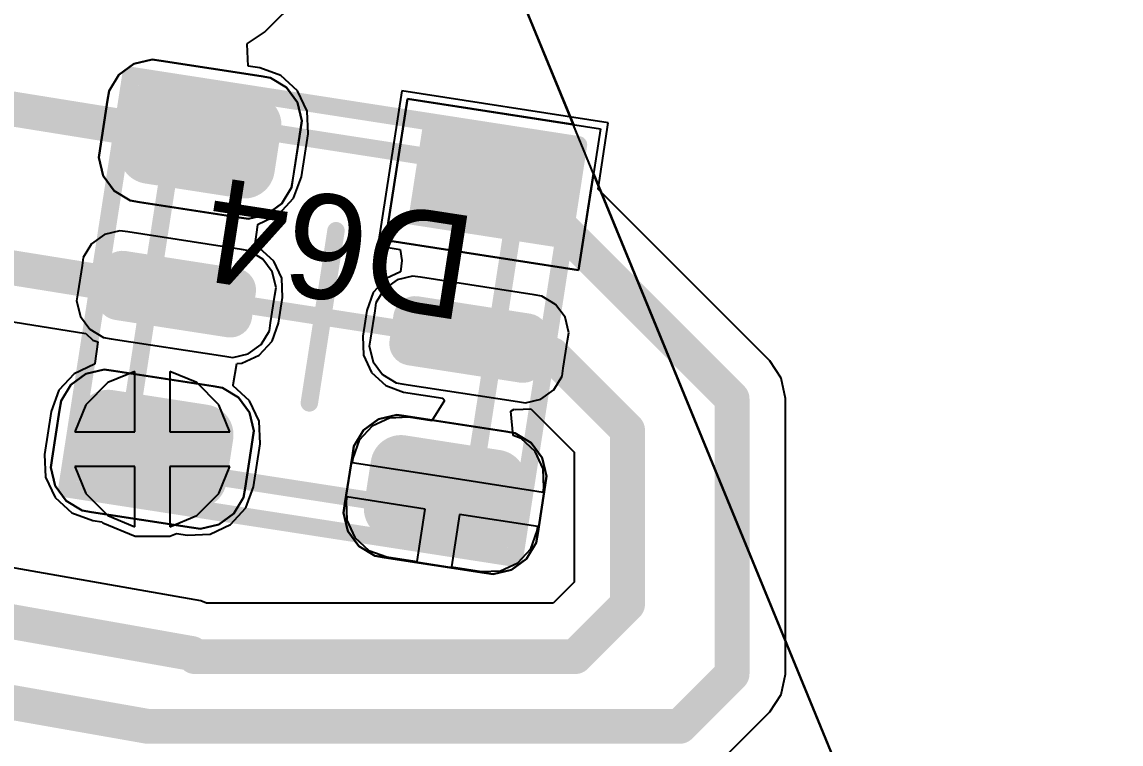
# Model space of a CAD drawing. Header units: inches. Extents: x -5 to 179, y -47 to 8.
# Drawn here: x 127.42 to 133.73, y -24.4 to -20.26 of the extents above; entities that cross this region are included whole.
import ezdxf

# ---------------------------------------------------------------- set-up
doc = ezdxf.new("R2010")
doc.units = ezdxf.units.IN
for name, color, linetype in [('Bottom Layer', 5, 'Continuous'), ('Top 3D Body', 56, 'Continuous'), ('Top Courtyard', 56, 'Continuous'), ('Top Layer', 1, 'Continuous'), ('Top Overlay', 2, 'Continuous'), ('Top Paste', 8, 'Continuous'), ('Top Solder', 216, 'Continuous'), ('Via Holes', 16, 'Continuous')]:
    doc.layers.add(name, color=color, linetype=linetype)
doc.styles.add('Arial', font='', dxfattribs={"height": 0.2})
doc.styles.get('Arial').set_extended_font_data('Arial')

# ---------------------------------------------------------------- blocks, each defined once
blk = doc.blocks.new('APA_RGB_LED_2020_1032')
at = {"layer": 'Top Layer'}
h = blk.add_hatch(color=1, dxfattribs=at)
edge = h.paths.add_edge_path()
edge.add_arc((-1.125, 1.025), 0.125, 90, 180)
edge.add_line((-1.25, 1.025), (-1.25, 0.775))
edge.add_arc((-1.125, 0.775), 0.125, 180, 270)
edge.add_line((-1.125, 0.65), (-0.575, 0.65))
edge.add_arc((-0.575, 0.775), 0.125, 270, 360)
edge.add_line((-0.45, 0.775), (-0.45, 1.025))
edge.add_arc((-0.575, 1.025), 0.125, 0, 90)
edge.add_line((-0.575, 1.15), (-1.125, 1.15))
h = blk.add_hatch(color=1, dxfattribs=at)
edge = h.paths.add_edge_path()
edge.add_arc((0.575, 1.025), 0.125, 90, 180)
edge.add_line((0.45, 1.025), (0.45, 0.775))
edge.add_arc((0.575, 0.775), 0.125, 180, 270)
edge.add_line((0.575, 0.65), (1.125, 0.65))
edge.add_arc((1.125, 0.775), 0.125, 270, 360)
edge.add_line((1.25, 0.775), (1.25, 1.025))
edge.add_arc((1.125, 1.025), 0.125, 0, 90)
edge.add_line((1.125, 1.15), (0.575, 1.15))
h = blk.add_hatch(color=1, dxfattribs=at)
edge = h.paths.add_edge_path()
edge.add_arc((-1.175, 0.075), 0.075, 90, 180)
edge.add_line((-1.25, 0.075), (-1.25, -0.075))
edge.add_arc((-1.175, -0.075), 0.075, 180, 270)
edge.add_line((-1.175, -0.15), (-0.525, -0.15))
edge.add_arc((-0.525, -0.075), 0.075, 270, 360)
edge.add_line((-0.45, -0.075), (-0.45, 0.075))
edge.add_arc((-0.525, 0.075), 0.075, 0, 90)
edge.add_line((-0.525, 0.15), (-1.175, 0.15))
h = blk.add_hatch(color=1, dxfattribs=at)
edge = h.paths.add_edge_path()
edge.add_arc((0.525, 0.075), 0.075, 90, 180)
edge.add_line((0.45, 0.075), (0.45, -0.075))
edge.add_arc((0.525, -0.075), 0.075, 180, 270)
edge.add_line((0.525, -0.15), (1.175, -0.15))
edge.add_arc((1.175, -0.075), 0.075, 270, 360)
edge.add_line((1.25, -0.075), (1.25, 0.075))
edge.add_arc((1.175, 0.075), 0.075, 0, 90)
edge.add_line((1.175, 0.15), (0.525, 0.15))
blk.add_hatch(color=1, dxfattribs=at).paths.add_polyline_path([(-1.25, -0.65), (-0.45, -0.65), (-0.45, -1.15), (-1.25, -1.15)])
h = blk.add_hatch(color=1, dxfattribs=at)
edge = h.paths.add_edge_path()
edge.add_arc((0.575, -0.775), 0.125, 90, 180)
edge.add_line((0.45, -0.775), (0.45, -1.025))
edge.add_arc((0.575, -1.025), 0.125, 180, 270)
edge.add_line((0.575, -1.15), (1.125, -1.15))
edge.add_arc((1.125, -1.025), 0.125, 270, 360)
edge.add_line((1.25, -1.025), (1.25, -0.775))
edge.add_arc((1.125, -0.775), 0.125, 0, 90)
edge.add_line((1.125, -0.65), (0.575, -0.65))
at = {"layer": 'Top Paste'}
h = blk.add_hatch(color=8, dxfattribs=at)
edge = h.paths.add_edge_path()
edge.add_arc((-1.125, 1.025), 0.125, 90, 180)
edge.add_line((-1.25, 1.025), (-1.25, 0.775))
edge.add_arc((-1.125, 0.775), 0.125, 180, 270)
edge.add_line((-1.125, 0.65), (-0.575, 0.65))
edge.add_arc((-0.575, 0.775), 0.125, 270, 360)
edge.add_line((-0.45, 0.775), (-0.45, 1.025))
edge.add_arc((-0.575, 1.025), 0.125, 0, 90)
edge.add_line((-0.575, 1.15), (-1.125, 1.15))
h = blk.add_hatch(color=8, dxfattribs=at)
edge = h.paths.add_edge_path()
edge.add_arc((0.575, 1.025), 0.125, 90, 180)
edge.add_line((0.45, 1.025), (0.45, 0.775))
edge.add_arc((0.575, 0.775), 0.125, 180, 270)
edge.add_line((0.575, 0.65), (1.125, 0.65))
edge.add_arc((1.125, 0.775), 0.125, 270, 360)
edge.add_line((1.25, 0.775), (1.25, 1.025))
edge.add_arc((1.125, 1.025), 0.125, 0, 90)
edge.add_line((1.125, 1.15), (0.575, 1.15))
h = blk.add_hatch(color=8, dxfattribs=at)
edge = h.paths.add_edge_path()
edge.add_arc((-1.175, 0.075), 0.075, 90, 180)
edge.add_line((-1.25, 0.075), (-1.25, -0.075))
edge.add_arc((-1.175, -0.075), 0.075, 180, 270)
edge.add_line((-1.175, -0.15), (-0.525, -0.15))
edge.add_arc((-0.525, -0.075), 0.075, 270, 360)
edge.add_line((-0.45, -0.075), (-0.45, 0.075))
edge.add_arc((-0.525, 0.075), 0.075, 0, 90)
edge.add_line((-0.525, 0.15), (-1.175, 0.15))
h = blk.add_hatch(color=8, dxfattribs=at)
edge = h.paths.add_edge_path()
edge.add_arc((0.525, 0.075), 0.075, 90, 180)
edge.add_line((0.45, 0.075), (0.45, -0.075))
edge.add_arc((0.525, -0.075), 0.075, 180, 270)
edge.add_line((0.525, -0.15), (1.175, -0.15))
edge.add_arc((1.175, -0.075), 0.075, 270, 360)
edge.add_line((1.25, -0.075), (1.25, 0.075))
edge.add_arc((1.175, 0.075), 0.075, 0, 90)
edge.add_line((1.175, 0.15), (0.525, 0.15))
blk.add_hatch(color=8, dxfattribs=at).paths.add_polyline_path([(-1.25, -0.65), (-0.45, -0.65), (-0.45, -1.15), (-1.25, -1.15)])
h = blk.add_hatch(color=8, dxfattribs=at)
edge = h.paths.add_edge_path()
edge.add_arc((0.575, -0.775), 0.125, 90, 180)
edge.add_line((0.45, -0.775), (0.45, -1.025))
edge.add_arc((0.575, -1.025), 0.125, 180, 270)
edge.add_line((0.575, -1.15), (1.125, -1.15))
edge.add_arc((1.125, -1.025), 0.125, 270, 360)
edge.add_line((1.25, -1.025), (1.25, -0.775))
edge.add_arc((1.125, -0.775), 0.125, 0, 90)
edge.add_line((1.125, -0.65), (0.575, -0.65))
at = {"layer": 'Top Solder'}
h = blk.add_hatch(color=216, dxfattribs=at)
edge = h.paths.add_edge_path()
edge.add_arc((-1.125, 1.025), 0.175, 90, 180)
edge.add_line((-1.3, 1.025), (-1.3, 0.775))
edge.add_arc((-1.125, 0.775), 0.175, 180, 270)
edge.add_line((-1.125, 0.6), (-0.575, 0.6))
edge.add_arc((-0.575, 0.775), 0.175, 270, 360)
edge.add_line((-0.4, 0.775), (-0.4, 1.025))
edge.add_arc((-0.575, 1.025), 0.175, 0, 90)
edge.add_line((-0.575, 1.2), (-1.125, 1.2))
h = blk.add_hatch(color=216, dxfattribs=at)
edge = h.paths.add_edge_path()
edge.add_arc((0.575, 1.025), 0.175, 90, 180)
edge.add_line((0.4, 1.025), (0.4, 0.775))
edge.add_arc((0.575, 0.775), 0.175, 180, 270)
edge.add_line((0.575, 0.6), (1.125, 0.6))
edge.add_arc((1.125, 0.775), 0.175, 270, 360)
edge.add_line((1.3, 0.775), (1.3, 1.025))
edge.add_arc((1.125, 1.025), 0.175, 0, 90)
edge.add_line((1.125, 1.2), (0.575, 1.2))
h = blk.add_hatch(color=216, dxfattribs=at)
edge = h.paths.add_edge_path()
edge.add_arc((-1.175, 0.075), 0.125, 90, 180)
edge.add_line((-1.3, 0.075), (-1.3, -0.075))
edge.add_arc((-1.175, -0.075), 0.125, 180, 270)
edge.add_line((-1.175, -0.2), (-0.525, -0.2))
edge.add_arc((-0.525, -0.075), 0.125, 270, 360)
edge.add_line((-0.4, -0.075), (-0.4, 0.075))
edge.add_arc((-0.525, 0.075), 0.125, 0, 90)
edge.add_line((-0.525, 0.2), (-1.175, 0.2))
h = blk.add_hatch(color=216, dxfattribs=at)
edge = h.paths.add_edge_path()
edge.add_arc((0.525, 0.075), 0.125, 90, 180)
edge.add_line((0.4, 0.075), (0.4, -0.075))
edge.add_arc((0.525, -0.075), 0.125, 180, 270)
edge.add_line((0.525, -0.2), (1.175, -0.2))
edge.add_arc((1.175, -0.075), 0.125, 270, 360)
edge.add_line((1.3, -0.075), (1.3, 0.075))
edge.add_arc((1.175, 0.075), 0.125, 0, 90)
edge.add_line((1.175, 0.2), (0.525, 0.2))
blk.add_hatch(color=216, dxfattribs=at).paths.add_polyline_path([(-1.3, -0.6), (-0.4, -0.6), (-0.4, -1.2), (-1.3, -1.2)])
h = blk.add_hatch(color=216, dxfattribs=at)
edge = h.paths.add_edge_path()
edge.add_arc((0.575, -0.775), 0.175, 90, 180)
edge.add_line((0.4, -0.775), (0.4, -1.025))
edge.add_arc((0.575, -1.025), 0.175, 180, 270)
edge.add_line((0.575, -1.2), (1.125, -1.2))
edge.add_arc((1.125, -1.025), 0.175, 270, 360)
edge.add_line((1.3, -1.025), (1.3, -0.775))
edge.add_arc((1.125, -0.775), 0.175, 0, 90)
edge.add_line((1.125, -0.6), (0.575, -0.6))
at = {"layer": 'Top 3D Body'}
for points in [[(1, 1, 0.1, 0.1, 0), (-1, 1, 0.1, 0.1, 0)], [(-1, 1, 0.1, 0.1, 0), (-1, -1, 0.1, 0.1, 0)], [(1, 1, 0.1, 0.1, 0), (1, -1, 0.1, 0.1, 0)], [(1, -1, 0.1, 0.1, 0), (-1, -1, 0.1, 0.1, 0)]]:
    blk.add_lwpolyline(points, format="xyseb", dxfattribs=at)
for points in [[(-1.025, 1, 0.05, 0.05, 1), (-0.975, 1, 0.05, 0.05, 1)], [(-1.025, 1, 0.05, 0.05, 1), (-0.975, 1, 0.05, 0.05, 1)], [(0.975, 1, 0.05, 0.05, 1), (1.025, 1, 0.05, 0.05, 1)], [(0.975, 1, 0.05, 0.05, 1), (1.025, 1, 0.05, 0.05, 1)], [(-1.025, -1, 0.05, 0.05, 1), (-0.975, -1, 0.05, 0.05, 1)], [(-1.025, -1, 0.05, 0.05, 1), (-0.975, -1, 0.05, 0.05, 1)], [(0.975, -1, 0.05, 0.05, 1), (1.025, -1, 0.05, 0.05, 1)], [(0.975, -1, 0.05, 0.05, 1), (1.025, -1, 0.05, 0.05, 1)]]:
    blk.add_lwpolyline(points, format="xyseb", close=True, dxfattribs=at)
at = {"layer": 'Top Courtyard'}
for points in [[(-1.3, 1.2, 0.1, 0.1, 0), (-1.3, -1.2, 0.1, 0.1, 0)], [(1.3, 1.2, 0.1, 0.1, 0), (-1.3, 1.2, 0.1, 0.1, 0)], [(1.3, 1.2, 0.1, 0.1, 0), (1.3, -1.2, 0.1, 0.1, 0)], [(0, 0.5, 0.1, 0.1, 0), (0, -0.5, 0.1, 0.1, 0)], [(0.5, 0, 0.1, 0.1, 0), (-0.5, 0, 0.1, 0.1, 0)], [(1.3, -1.2, 0.1, 0.1, 0), (-1.3, -1.2, 0.1, 0.1, 0)]]:
    blk.add_lwpolyline(points, format="xyseb", dxfattribs=at)
for points in [[(-1.325, 1.2, 0.05, 0.05, 1), (-1.275, 1.2, 0.05, 0.05, 1)], [(-1.325, 1.2, 0.05, 0.05, 1), (-1.275, 1.2, 0.05, 0.05, 1)], [(1.275, 1.2, 0.05, 0.05, 1), (1.325, 1.2, 0.05, 0.05, 1)], [(1.275, 1.2, 0.05, 0.05, 1), (1.325, 1.2, 0.05, 0.05, 1)], [(-0.025, 0.5, 0.05, 0.05, 1), (0.025, 0.5, 0.05, 0.05, 1)], [(-0.525, 0, 0.05, 0.05, 1), (-0.475, 0, 0.05, 0.05, 1)], [(0.475, 0, 0.05, 0.05, 1), (0.525, 0, 0.05, 0.05, 1)], [(-0.025, -0.5, 0.05, 0.05, 1), (0.025, -0.5, 0.05, 0.05, 1)], [(-1.325, -1.2, 0.05, 0.05, 1), (-1.275, -1.2, 0.05, 0.05, 1)], [(-1.325, -1.2, 0.05, 0.05, 1), (-1.275, -1.2, 0.05, 0.05, 1)], [(1.275, -1.2, 0.05, 0.05, 1), (1.325, -1.2, 0.05, 0.05, 1)], [(1.275, -1.2, 0.05, 0.05, 1), (1.325, -1.2, 0.05, 0.05, 1)]]:
    blk.add_lwpolyline(points, format="xyseb", close=True, dxfattribs=at)
at = {"layer": 'Top Overlay'}
for p, q in [((-1.3689, 1.1929), (-1.2929, 1.2689)), ((-1.2929, 1.2689), (-1.1937, 1.31)), ((-1.1937, 1.31), (-1.14, 1.31)), ((-1.14, 1.31), (-1.14, 1.31)), ((-1.14, 1.31), (-0.56, 1.31)), ((-0.56, 1.31), (-0.5063, 1.31)), ((-0.5063, 1.31), (-0.4071, 1.2689)), ((-0.4071, 1.2689), (-0.3311, 1.1929)), ((0.3311, 1.1929), (0.4071, 1.2689)), ((0.4071, 1.2689), (0.5063, 1.31)), ((0.5063, 1.31), (0.56, 1.31)), ((0.56, 1.31), (0.56, 1.31)), ((0.56, 1.31), (1.14, 1.31)), ((1.14, 1.31), (1.1937, 1.31)), ((1.1937, 1.31), (1.2929, 1.2689)), ((1.2929, 1.2689), (1.3689, 1.1929)), ((-1.41, 1.0937), (-1.3689, 1.1929)), ((-0.3311, 1.1929), (-0.29, 1.0937)), ((0.29, 1.0937), (0.3311, 1.1929)), ((1.3689, 1.1929), (1.41, 1.0937)), ((-1.41, 1.04), (-1.41, 1.0937)), ((-0.29, 1.0937), (-0.29, 1.04)), ((0.29, 1.04), (0.29, 1.0937)), ((1.41, 1.0937), (1.41, 1.04)), ((-1.41, 0.76), (-1.41, 1.04)), ((-0.29, 1.04), (-0.29, 1.04)), ((-0.29, 1.04), (-0.29, 0.76)), ((0.29, 0.76), (0.29, 1.04)), ((1.41, 1.04), (1.41, 1.04)), ((1.41, 1.04), (1.41, 0.76)), ((-1.41, 0.76), (-1.41, 0.76)), ((-1.41, 0.7063), (-1.41, 0.76)), ((-0.29, 0.76), (-0.29, 0.7063)), ((0.29, 0.76), (0.29, 0.76)), ((0.29, 0.7063), (0.29, 0.76)), ((1.41, 0.76), (1.41, 0.7063)), ((-1.3689, 0.6071), (-1.41, 0.7063)), ((-0.29, 0.7063), (-0.3311, 0.6071)), ((0.3311, 0.6071), (0.29, 0.7063)), ((1.41, 0.7063), (1.3689, 0.6071)), ((-1.2929, 0.5311), (-1.3689, 0.6071)), ((-0.3311, 0.6071), (-0.4071, 0.5311)), ((0.4071, 0.5311), (0.3311, 0.6071)), ((1.3689, 0.6071), (1.2929, 0.5311)), ((-1.1937, 0.49), (-1.2929, 0.5311)), ((-0.4071, 0.5311), (-0.5063, 0.49)), ((0.5063, 0.49), (0.4071, 0.5311)), ((1.2929, 0.5311), (1.1937, 0.49)), ((-1.14, 0.49), (-1.1937, 0.49)), ((-0.56, 0.49), (-1.14, 0.49)), ((-0.5063, 0.49), (-0.56, 0.49)), ((-0.56, 0.49), (-0.56, 0.49)), ((0.56, 0.49), (0.5063, 0.49)), ((1.14, 0.49), (0.56, 0.49)), ((1.1937, 0.49), (1.14, 0.49)), ((1.14, 0.49), (1.14, 0.49)), ((-1.3103, 0.275), (-1.375, 0.2103)), ((-1.2258, 0.31), (-1.3103, 0.275)), ((-1.18, 0.31), (-1.2258, 0.31)), ((-0.52, 0.31), (-1.18, 0.31)), ((-0.4742, 0.31), (-0.52, 0.31)), ((-0.52, 0.31), (-0.52, 0.31)), ((-0.3897, 0.275), (-0.4742, 0.31)), ((-0.325, 0.2103), (-0.3897, 0.275)), ((0.3897, 0.275), (0.325, 0.2103)), ((0.4743, 0.31), (0.3897, 0.275)), ((0.52, 0.31), (0.4743, 0.31)), ((1.18, 0.31), (0.52, 0.31)), ((1.2258, 0.31), (1.18, 0.31)), ((1.18, 0.31), (1.18, 0.31)), ((1.3103, 0.275), (1.2258, 0.31)), ((1.375, 0.2103), (1.3103, 0.275)), ((-1.375, 0.2103), (-1.41, 0.1258)), ((-0.29, 0.1258), (-0.325, 0.2103)), ((0.325, 0.2103), (0.29, 0.1258)), ((1.41, 0.1258), (1.375, 0.2103)), ((-1.41, 0.1258), (-1.41, 0.08)), ((-1.41, 0.08), (-1.41, -0.08)), ((-1.41, 0.08), (-1.41, 0.08)), ((-0.29, 0.08), (-0.29, 0.1258)), ((-0.29, -0.08), (-0.29, 0.08)), ((0.29, 0.1258), (0.29, 0.08)), ((0.29, 0.08), (0.29, -0.08)), ((0.29, 0.08), (0.29, 0.08)), ((1.41, 0.08), (1.41, 0.1258)), ((1.41, -0.08), (1.41, 0.08)), ((-1.41, -0.08), (-1.41, -0.1257)), ((-1.41, -0.1257), (-1.375, -0.2103)), ((-0.325, -0.2103), (-0.29, -0.1257)), ((-0.29, -0.1257), (-0.29, -0.08)), ((-0.29, -0.08), (-0.29, -0.08)), ((0.29, -0.08), (0.29, -0.1257)), ((0.29, -0.1257), (0.325, -0.2103)), ((1.375, -0.2103), (1.41, -0.1257)), ((1.41, -0.1257), (1.41, -0.08)), ((1.41, -0.08), (1.41, -0.08)), ((-1.375, -0.2103), (-1.3103, -0.275)), ((-0.3897, -0.275), (-0.325, -0.2103)), ((0.325, -0.2103), (0.3897, -0.275)), ((1.3103, -0.275), (1.375, -0.2103)), ((-1.3103, -0.275), (-1.2258, -0.31)), ((-1.2258, -0.31), (-1.18, -0.31)), ((-1.18, -0.31), (-1.18, -0.31)), ((-1.18, -0.31), (-0.52, -0.31)), ((-0.52, -0.31), (-0.4743, -0.31)), ((-0.4743, -0.31), (-0.3897, -0.275)), ((0.3897, -0.275), (0.4743, -0.31)), ((0.4743, -0.31), (0.52, -0.31)), ((0.52, -0.31), (0.52, -0.31)), ((0.52, -0.31), (1.18, -0.31)), ((1.18, -0.31), (1.2258, -0.31)), ((1.2258, -0.31), (1.3103, -0.275)), ((-1.41, -1.31), (-1.41, -0.49)), ((-1.41, -0.49), (-0.29, -0.49)), ((-0.29, -0.49), (-0.29, -1.31)), ((0.4071, -0.5311), (0.5063, -0.49)), ((0.5063, -0.49), (0.56, -0.49)), ((0.56, -0.49), (0.56, -0.49)), ((0.56, -0.49), (1.14, -0.49)), ((1.14, -0.49), (1.1937, -0.49)), ((1.1937, -0.49), (1.2929, -0.5311)), ((0.3311, -0.6071), (0.4071, -0.5311)), ((1.2929, -0.5311), (1.3689, -0.6071)), ((0.29, -0.7063), (0.3311, -0.6071)), ((1.3689, -0.6071), (1.41, -0.7063)), ((0.29, -0.76), (0.29, -0.7063)), ((1.41, -0.7063), (1.41, -0.76)), ((0.29, -1.04), (0.29, -0.76)), ((1.41, -0.76), (1.41, -0.76)), ((1.41, -0.76), (1.41, -1.04)), ((0.29, -1.04), (0.29, -1.04)), ((0.29, -1.0937), (0.29, -1.04)), ((1.41, -1.04), (1.41, -1.0937)), ((0.3311, -1.1929), (0.29, -1.0937)), ((1.41, -1.0937), (1.3689, -1.1929)), ((0.4071, -1.2689), (0.3311, -1.1929)), ((1.3689, -1.1929), (1.2929, -1.2689)), ((-0.29, -1.31), (-1.41, -1.31)), ((0.5063, -1.31), (0.4071, -1.2689)), ((0.56, -1.31), (0.5063, -1.31)), ((1.14, -1.31), (0.56, -1.31)), ((1.1937, -1.31), (1.14, -1.31)), ((1.14, -1.31), (1.14, -1.31)), ((1.2929, -1.2689), (1.1937, -1.31))]:
    blk.add_line(p, q, dxfattribs=at)
at = {"layer": 'Top Courtyard', "style": 'Arial'}
blk.add_text('D64', height=0.6, dxfattribs=at).set_placement((-0.8, -0.7))

msp = doc.modelspace()

# ---------------------------------------------------------------- hatches: boundary and pattern name
at = {"layer": 'Bottom Layer'}
h = msp.add_hatch(color=5, dxfattribs=at)
edge = h.paths.add_edge_path()
edge.add_arc((128.1723, -22.7094), 0.3, 0, 360)
at = {"layer": 'Top Layer'}
h = msp.add_hatch(color=1, dxfattribs=at)
edge = h.paths.add_edge_path()
edge.add_arc((128.1723, -22.7094), 0.3, 0, 360)
at = {"layer": 'Via Holes'}
h = msp.add_hatch(color=7, dxfattribs=at)
edge = h.paths.add_edge_path()
edge.add_arc((128.1723, -22.7094), 0.15, 0, 360)

# ---------------------------------------------------------------- linework, layer by layer
at = {"layer": 'Bottom Layer'}
for p, q in [((128.0723, -22.2637), (127.9174, -22.3279)), ((128.0723, -22.6094), (128.0723, -22.2637)), ((128.4272, -22.3279), (128.2723, -22.2637)), ((128.2723, -22.2637), (128.2723, -22.6094)), ((127.9174, -22.3279), (127.7908, -22.4545)), ((128.5538, -22.4545), (128.4272, -22.3279)), ((127.7908, -22.4545), (127.7267, -22.6094)), ((128.618, -22.6094), (128.5538, -22.4545)), ((127.7267, -22.6094), (128.0723, -22.6094)), ((128.2723, -22.6094), (128.618, -22.6094)), ((128.0723, -22.8094), (127.7267, -22.8094)), ((127.7267, -22.8094), (127.7908, -22.9643)), ((128.0723, -23.155), (128.0723, -22.8094)), ((128.618, -22.8094), (128.2723, -22.8094)), ((128.2723, -22.8094), (128.2723, -23.155)), ((128.5538, -22.9643), (128.618, -22.8094)), ((127.7908, -22.9643), (127.9174, -23.0909)), ((128.4272, -23.0909), (128.5538, -22.9643)), ((127.9174, -23.0909), (128.0723, -23.155)), ((128.2723, -23.155), (128.4272, -23.0909))]:
    msp.add_line(p, q, dxfattribs=at)
at = {"layer": 'Top Layer'}
for p, q in [((128.8163, -20.3163), (129.4814, -19.6512)), ((128.7178, -20.3821), (128.8163, -20.3163)), ((128.7172, -20.3856), (128.7178, -20.3821)), ((128.7217, -20.5112), (128.7172, -20.3856)), ((128.7893, -20.5216), (128.7217, -20.5112)), ((128.9107, -20.566), (128.7893, -20.5216)), ((129.006, -20.6534), (128.9107, -20.566)), ((129.0605, -20.7706), (129.006, -20.6534)), ((129.6036, -20.6541), (129.4659, -21.5435)), ((130.7895, -20.8377), (129.6036, -20.6541)), ((129.066, -20.8998), (129.0605, -20.7706)), ((130.7306, -21.2178), (130.7895, -20.8377)), ((129.0278, -21.1469), (129.066, -20.8998)), ((128.9835, -21.2683), (129.0278, -21.1469)), ((131.7163, -22.2035), (130.7306, -21.2178)), ((128.896, -21.3636), (128.9835, -21.2683)), ((128.7797, -21.4177), (128.896, -21.3636)), ((128.7609, -21.546), (128.7783, -21.4217)), ((128.7783, -21.4217), (128.7797, -21.4177)), ((128.7883, -21.556), (128.7609, -21.546)), ((128.8689, -21.63), (128.7883, -21.556)), ((129.4659, -21.5435), (129.5944, -21.5634)), ((129.5944, -21.5634), (129.6048, -21.6278)), ((128.9151, -21.7292), (128.8689, -21.63)), ((129.6048, -21.6278), (129.5959, -21.6922)), ((129.5959, -21.6922), (129.5147, -21.7299)), ((128.9197, -21.8385), (128.9151, -21.7292)), ((129.5147, -21.7299), (129.4407, -21.8105)), ((128.4514, -23.5808), (118.4679, -21.8138)), ((129.4407, -21.8105), (129.4032, -21.9133)), ((128.8968, -21.9867), (128.9197, -21.8385)), ((127.0811, -21.932), (127.7906, -22.0462)), ((129.4032, -21.9133), (129.3803, -22.0615)), ((128.8593, -22.0895), (128.8968, -21.9867)), ((127.7906, -22.0462), (127.8317, -22.0839)), ((129.3803, -22.0615), (129.3849, -22.1708)), ((127.8317, -22.0839), (127.8591, -22.0939)), ((127.8591, -22.0939), (127.8417, -22.2182)), ((128.7853, -22.1701), (128.8593, -22.0895)), ((128.6861, -22.2162), (128.7853, -22.1701)), ((129.3849, -22.1708), (129.4311, -22.27)), ((131.7826, -22.3027), (131.7163, -22.2035)), ((127.8403, -22.2223), (127.724, -22.2764)), ((127.8417, -22.2182), (127.8403, -22.2223)), ((128.636, -22.3412), (128.6569, -22.2175)), ((128.6569, -22.2175), (128.6861, -22.2162)), ((127.724, -22.2764), (127.6365, -22.3716)), ((129.4311, -22.27), (129.5117, -22.344)), ((131.8059, -22.4197), (131.7826, -22.3027)), ((127.6365, -22.3716), (127.5922, -22.4931)), ((128.6361, -22.3455), (128.636, -22.3412)), ((128.7306, -22.4322), (128.6361, -22.3455)), ((129.5117, -22.344), (129.6145, -22.3815)), ((129.6145, -22.3815), (129.8392, -22.4163)), ((128.7851, -22.5494), (128.7306, -22.4322)), ((129.8492, -22.4302), (129.7774, -22.5476)), ((129.8392, -22.4163), (129.8492, -22.4302)), ((131.8059, -22.4198), (131.8059, -22.4197)), ((131.8059, -24), (131.8059, -22.4198)), ((127.5922, -22.4931), (127.554, -22.7401)), ((130.23, -22.4917), (130.2501, -22.4799)), ((130.2427, -22.6315), (130.23, -22.4917)), ((130.2501, -22.4799), (130.2568, -22.481)), ((130.2568, -22.481), (130.3446, -22.4772)), ((130.3446, -22.4772), (130.5941, -22.7267)), ((128.7907, -22.6786), (128.7851, -22.5494)), ((129.4341, -22.5776), (129.3601, -22.6582)), ((129.5333, -22.5314), (129.4341, -22.5776)), ((129.6426, -22.5268), (129.5333, -22.5314)), ((129.7774, -22.5476), (129.6426, -22.5268)), ((130.2889, -22.6484), (130.2427, -22.6315)), ((128.7524, -22.9257), (128.7907, -22.6786)), ((129.3601, -22.6582), (129.3226, -22.7609)), ((130.3695, -22.7224), (130.2889, -22.6484)), ((127.554, -22.7401), (127.5595, -22.8693)), ((129.3226, -22.7609), (129.3188, -22.7857)), ((130.4156, -22.8216), (130.3695, -22.7224)), ((130.5941, -22.7267), (130.5941, -23.4733)), ((129.3188, -22.7857), (129.8676, -22.8706)), ((130.4203, -22.9309), (130.4156, -22.8216)), ((127.5595, -22.8693), (127.614, -22.9865)), ((129.8676, -22.8706), (130.4165, -22.9556)), ((128.7081, -23.0471), (128.7524, -22.9257)), ((130.4165, -22.9556), (130.4203, -22.9309)), ((127.614, -22.9865), (127.7093, -23.074)), ((129.2882, -22.9833), (129.2843, -23.008)), ((129.2843, -23.008), (129.289, -23.1173)), ((129.7382, -23.053), (129.2882, -22.9833)), ((127.7093, -23.074), (127.8307, -23.1183)), ((128.6207, -23.1424), (128.7081, -23.0471)), ((129.6915, -23.3548), (129.7382, -23.053)), ((129.9358, -23.0836), (129.8891, -23.3854)), ((130.3859, -23.1532), (129.9358, -23.0836)), ((127.8307, -23.1183), (127.8821, -23.1262)), ((127.8821, -23.1262), (127.8891, -23.1332)), ((127.8891, -23.1332), (128.0729, -23.2094)), ((128.5034, -23.1969), (128.6207, -23.1424)), ((129.289, -23.1173), (129.3352, -23.2165)), ((128.0729, -23.2094), (128.2718, -23.2094)), ((128.2718, -23.2094), (128.3118, -23.1928)), ((128.3118, -23.1928), (128.3743, -23.2024)), ((128.3743, -23.2024), (128.5034, -23.1969)), ((130.3445, -23.2807), (130.382, -23.1779)), ((130.382, -23.1779), (130.3859, -23.1532)), ((129.3352, -23.2165), (129.4158, -23.2905)), ((129.4158, -23.2905), (129.5185, -23.328)), ((129.5185, -23.328), (129.6915, -23.3548)), ((130.2705, -23.3613), (130.3445, -23.2807)), ((129.8891, -23.3854), (130.0621, -23.4121)), ((130.1714, -23.4075), (130.2705, -23.3613)), ((130.0621, -23.4121), (130.1714, -23.4075)), ((130.5941, -23.4733), (130.4733, -23.5941)), ((128.4825, -23.5929), (128.4514, -23.5808)), ((128.4888, -23.5941), (128.4825, -23.5929)), ((130.4733, -23.5941), (128.4888, -23.5941)), ((131.7826, -24.1171), (131.8059, -24)), ((131.8059, -24), (131.8059, -24)), ((131.7163, -24.2163), (131.7826, -24.1171)), ((131.4163, -24.5163), (131.7163, -24.2163)), ((131.7163, -24.2163), (131.7163, -24.2163))]:
    msp.add_line(p, q, dxfattribs=at)
for points in [[(127.0975, -20.7133, 0.2, 0.2, 0), (128.1762, -20.8869, 0.2, 0.2, 0)], [(128.1762, -20.8869, 0.2, 0.2, 0), (128.4477, -20.9306, 0.2, 0.2, 0)], [(130.2709, -21.1906, 0.2, 0.2, 0), (131.5, -22.4197, 0.2, 0.2, 0)], [(126.9598, -21.6027, 0.2, 0.2, 0), (128.0138, -21.7723, 0.2, 0.2, 0)], [(128.0138, -21.7723, 0.2, 0.2, 0), (128.31, -21.82, 0.2, 0.2, 0)], [(117.2, -21.9, 0.2, 0.2, 0), (128.3981, -23.882, 0.2, 0.2, 0)], [(129.99, -22.08, 0.2, 0.2, 0), (130.0769, -22.1669, 0.2, 0.2, 0)], [(130.0769, -22.1669, 0.2, 0.2, 0), (130.467, -22.1669, 0.2, 0.2, 0)], [(130.467, -22.1669, 0.2, 0.2, 0), (130.9, -22.6, 0.2, 0.2, 0)], [(131.5, -24, 0.2, 0.2, 0), (131.5, -22.4197, 0.2, 0.2, 0)], [(118.5767, -22.6137, 0.2, 0.2, 0), (128.1442, -24.3, 0.2, 0.2, 0)], [(130.9, -23.6, 0.2, 0.2, 0), (130.9, -22.6, 0.2, 0.2, 0)], [(130.6, -23.9, 0.2, 0.2, 0), (130.9, -23.6, 0.2, 0.2, 0)], [(128.3981, -23.882, 0.2, 0.2, 0), (128.4162, -23.9, 0.2, 0.2, 0)], [(128.3981, -23.882, 0.2, 0.2, 0), (128.3981, -23.882, 0.2, 0.2, 0)], [(128.4162, -23.9, 0.2, 0.2, 0), (130.6, -23.9, 0.2, 0.2, 0)], [(131.2, -24.3, 0.2, 0.2, 0), (131.5, -24, 0.2, 0.2, 0)], [(128.1442, -24.3, 0.2, 0.2, 0), (131.2, -24.3, 0.2, 0.2, 0)]]:
    msp.add_lwpolyline(points, format="xyseb", dxfattribs=at)
for points in [[(128.1262, -20.8869, 0.1, 0.1, 1), (128.2262, -20.8869, 0.1, 0.1, 1)], [(128.1262, -20.8869, 0.1, 0.1, 1), (128.2262, -20.8869, 0.1, 0.1, 1)], [(128.3977, -20.9306, 0.1, 0.1, 1), (128.4977, -20.9306, 0.1, 0.1, 1)], [(130.2209, -21.1906, 0.1, 0.1, 1), (130.3209, -21.1906, 0.1, 0.1, 1)], [(127.9638, -21.7723, 0.1, 0.1, 1), (128.0638, -21.7723, 0.1, 0.1, 1)], [(127.9638, -21.7723, 0.1, 0.1, 1), (128.0638, -21.7723, 0.1, 0.1, 1)], [(128.26, -21.82, 0.1, 0.1, 1), (128.36, -21.82, 0.1, 0.1, 1)], [(129.94, -22.08, 0.1, 0.1, 1), (130.04, -22.08, 0.1, 0.1, 1)], [(130.0269, -22.1669, 0.1, 0.1, 1), (130.1269, -22.1669, 0.1, 0.1, 1)], [(130.0269, -22.1669, 0.1, 0.1, 1), (130.1269, -22.1669, 0.1, 0.1, 1)], [(130.417, -22.1669, 0.1, 0.1, 1), (130.517, -22.1669, 0.1, 0.1, 1)], [(130.417, -22.1669, 0.1, 0.1, 1), (130.517, -22.1669, 0.1, 0.1, 1)], [(131.45, -22.4197, 0.1, 0.1, 1), (131.55, -22.4197, 0.1, 0.1, 1)], [(131.45, -22.4197, 0.1, 0.1, 1), (131.55, -22.4197, 0.1, 0.1, 1)], [(130.85, -22.6, 0.1, 0.1, 1), (130.95, -22.6, 0.1, 0.1, 1)], [(130.85, -22.6, 0.1, 0.1, 1), (130.95, -22.6, 0.1, 0.1, 1)], [(130.85, -23.6, 0.1, 0.1, 1), (130.95, -23.6, 0.1, 0.1, 1)], [(130.85, -23.6, 0.1, 0.1, 1), (130.95, -23.6, 0.1, 0.1, 1)], [(128.3481, -23.882, 0.1, 0.1, 1), (128.4481, -23.882, 0.1, 0.1, 1)], [(128.3481, -23.882, 0.1, 0.1, 1), (128.4481, -23.882, 0.1, 0.1, 1)], [(128.3481, -23.882, 0.1, 0.1, 1), (128.4481, -23.882, 0.1, 0.1, 1)], [(128.3481, -23.882, 0.1, 0.1, 1), (128.4481, -23.882, 0.1, 0.1, 1)], [(128.3662, -23.9, 0.1, 0.1, 1), (128.4662, -23.9, 0.1, 0.1, 1)], [(128.3662, -23.9, 0.1, 0.1, 1), (128.4662, -23.9, 0.1, 0.1, 1)], [(130.55, -23.9, 0.1, 0.1, 1), (130.65, -23.9, 0.1, 0.1, 1)], [(130.55, -23.9, 0.1, 0.1, 1), (130.65, -23.9, 0.1, 0.1, 1)], [(131.45, -24, 0.1, 0.1, 1), (131.55, -24, 0.1, 0.1, 1)], [(131.45, -24, 0.1, 0.1, 1), (131.55, -24, 0.1, 0.1, 1)], [(128.0942, -24.3, 0.1, 0.1, 1), (128.1942, -24.3, 0.1, 0.1, 1)], [(128.0942, -24.3, 0.1, 0.1, 1), (128.1942, -24.3, 0.1, 0.1, 1)], [(131.15, -24.3, 0.1, 0.1, 1), (131.25, -24.3, 0.1, 0.1, 1)], [(131.15, -24.3, 0.1, 0.1, 1), (131.25, -24.3, 0.1, 0.1, 1)]]:
    msp.add_lwpolyline(points, format="xyseb", close=True, dxfattribs=at)
at = {"layer": 'Top Overlay'}
for p, q in [((128.8783, -16.6826), (130.5894, -20.8472)), ((128.0664, -20.4982), (127.9797, -20.5617)), ((128.1707, -20.4728), (128.0664, -20.4982)), ((128.2238, -20.481), (128.1707, -20.4728)), ((128.797, -20.5698), (128.2238, -20.481)), ((128.2238, -20.481), (128.2238, -20.481)), ((127.9797, -20.5617), (127.9239, -20.6535)), ((128.8501, -20.578), (128.797, -20.5698)), ((128.9419, -20.6338), (128.8501, -20.578)), ((127.9239, -20.6535), (127.9157, -20.7065)), ((129.0053, -20.7204), (128.9419, -20.6338)), ((127.9157, -20.7065), (127.8729, -20.9832)), ((129.0307, -20.8248), (129.0053, -20.7204)), ((129.637, -20.6998), (129.5115, -21.5101)), ((130.5894, -20.8472), (129.637, -20.6998)), ((128.9797, -21.1546), (129.0225, -20.8779)), ((129.0225, -20.8779), (129.0307, -20.8248)), ((129.0225, -20.8779), (129.0225, -20.8779)), ((127.8729, -20.9832), (127.8646, -21.0363)), ((127.8646, -21.0363), (127.8901, -21.1407)), ((130.6184, -21.6815), (130.7042, -21.1268)), ((130.7042, -21.1268), (133.7325, -28.4976)), ((127.8901, -21.1407), (127.9535, -21.2273)), ((128.9715, -21.2077), (128.9797, -21.1546)), ((127.9535, -21.2273), (128.0453, -21.2831)), ((128.9157, -21.2994), (128.9715, -21.2077)), ((128.0453, -21.2831), (128.0984, -21.2914)), ((128.0984, -21.2914), (128.6716, -21.3801)), ((128.829, -21.3629), (128.9157, -21.2994)), ((128.6716, -21.3801), (128.7246, -21.3883)), ((128.7246, -21.3883), (128.829, -21.3629)), ((127.8972, -21.4778), (127.8234, -21.5318)), ((127.9861, -21.4561), (127.8972, -21.4778)), ((128.0313, -21.4631), (127.9861, -21.4561)), ((128.6835, -21.5641), (128.0313, -21.4631)), ((129.5115, -21.5101), (130.6184, -21.6815)), ((127.8234, -21.5318), (127.7758, -21.61)), ((128.7288, -21.5711), (128.6835, -21.5641)), ((128.8069, -21.6186), (128.7288, -21.5711)), ((127.7758, -21.61), (127.7688, -21.6552)), ((128.861, -21.6925), (128.8069, -21.6186)), ((127.7688, -21.6552), (127.7444, -21.8133)), ((127.7688, -21.6552), (127.7688, -21.6552)), ((128.8826, -21.7814), (128.861, -21.6925)), ((129.5772, -21.7379), (129.5034, -21.7919)), ((129.6661, -21.7162), (129.5772, -21.7379)), ((129.7113, -21.7232), (129.6661, -21.7162)), ((130.3635, -21.8242), (129.7113, -21.7232)), ((127.7444, -21.8133), (127.7374, -21.8586)), ((128.8512, -21.9847), (128.8757, -21.8266)), ((128.8757, -21.8266), (128.8826, -21.7814)), ((129.5034, -21.7919), (129.4558, -21.8701)), ((130.4087, -21.8312), (130.3635, -21.8242)), ((127.7374, -21.8586), (127.759, -21.9475)), ((129.4558, -21.8701), (129.4488, -21.9153)), ((130.4869, -21.8787), (130.4087, -21.8312)), ((130.541, -21.9525), (130.4869, -21.8787)), ((127.759, -21.9475), (127.8131, -22.0213)), ((129.4488, -21.9153), (129.4243, -22.0734)), ((130.5626, -22.0414), (130.541, -21.9525)), ((128.8442, -22.0299), (128.8512, -21.9847)), ((128.8512, -21.9847), (128.8512, -21.9847)), ((127.8131, -22.0213), (127.8912, -22.0688)), ((127.8912, -22.0688), (127.9365, -22.0758)), ((127.9365, -22.0758), (127.9365, -22.0758)), ((127.9365, -22.0758), (128.5887, -22.1768)), ((128.7966, -22.1081), (128.8442, -22.0299)), ((129.4243, -22.0734), (129.4173, -22.1186)), ((130.5556, -22.0867), (130.5626, -22.0414)), ((128.7228, -22.1621), (128.7966, -22.1081)), ((129.4173, -22.1186), (129.439, -22.2075)), ((130.5312, -22.2448), (130.5556, -22.0867)), ((128.5887, -22.1768), (128.6339, -22.1838)), ((128.6339, -22.1838), (128.7228, -22.1621)), ((127.8954, -22.2516), (127.791, -22.2771)), ((127.9485, -22.2598), (127.8954, -22.2516)), ((128.5216, -22.3486), (127.9485, -22.2598)), ((127.9485, -22.2598), (127.9485, -22.2598)), ((129.439, -22.2075), (129.4931, -22.2814)), ((130.5242, -22.29), (130.5312, -22.2448)), ((130.5312, -22.2448), (130.5312, -22.2448)), ((127.791, -22.2771), (127.7043, -22.3405)), ((129.4931, -22.2814), (129.5712, -22.3289)), ((129.5712, -22.3289), (129.6164, -22.3359)), ((130.4766, -22.3682), (130.5242, -22.29)), ((127.7043, -22.3405), (127.6485, -22.4323)), ((128.5747, -22.3568), (128.5216, -22.3486)), ((128.6665, -22.4126), (128.5747, -22.3568)), ((129.6164, -22.3359), (129.6165, -22.3359)), ((129.6165, -22.3359), (130.2687, -22.4369)), ((130.4028, -22.4222), (130.4766, -22.3682)), ((127.6485, -22.4323), (127.6403, -22.4853)), ((128.7299, -22.4993), (128.6665, -22.4126)), ((130.2687, -22.4369), (130.3139, -22.4439)), ((130.3139, -22.4439), (130.4028, -22.4222)), ((127.6403, -22.4853), (127.5975, -22.762)), ((128.7554, -22.6036), (128.7299, -22.4993)), ((129.5754, -22.5117), (129.471, -22.5371)), ((129.6284, -22.5199), (129.5754, -22.5117)), ((130.2016, -22.6086), (129.6284, -22.5199)), ((129.6284, -22.5199), (129.6284, -22.5199)), ((129.471, -22.5371), (129.3843, -22.6006)), ((128.7471, -22.6567), (128.7554, -22.6036)), ((129.3843, -22.6006), (129.3285, -22.6923)), ((130.2547, -22.6169), (130.2016, -22.6086)), ((130.3465, -22.6727), (130.2547, -22.6169)), ((128.7043, -22.9334), (128.7471, -22.6567)), ((128.7471, -22.6567), (128.7471, -22.6567)), ((129.3285, -22.6923), (129.3203, -22.7454)), ((130.4099, -22.7593), (130.3465, -22.6727)), ((127.5975, -22.762), (127.5893, -22.8151)), ((127.5975, -22.762), (127.5975, -22.762)), ((129.3203, -22.7454), (129.2775, -23.0221)), ((130.4353, -22.8637), (130.4099, -22.7593)), ((127.5893, -22.8151), (127.6147, -22.9195)), ((130.4271, -22.9168), (130.4353, -22.8637)), ((127.6147, -22.9195), (127.6781, -23.0062)), ((128.6961, -22.9865), (128.7043, -22.9334)), ((130.3843, -23.1935), (130.4271, -22.9168)), ((130.4271, -22.9168), (130.4271, -22.9168)), ((127.6781, -23.0062), (127.7699, -23.062)), ((128.6403, -23.0782), (128.6961, -22.9865)), ((129.2775, -23.0221), (129.2693, -23.0752)), ((127.7699, -23.062), (127.823, -23.0702)), ((127.823, -23.0702), (128.3962, -23.1589)), ((128.5536, -23.1417), (128.6403, -23.0782)), ((129.2693, -23.0752), (129.2947, -23.1796)), ((128.4493, -23.1671), (128.5536, -23.1417)), ((128.3962, -23.1589), (128.3962, -23.1589)), ((128.3962, -23.1589), (128.4493, -23.1671)), ((129.2947, -23.1796), (129.3581, -23.2662)), ((130.3761, -23.2465), (130.3843, -23.1935)), ((129.3581, -23.2662), (129.4499, -23.322)), ((130.3203, -23.3383), (130.3761, -23.2465)), ((129.4499, -23.322), (129.503, -23.3303)), ((129.503, -23.3303), (130.0762, -23.419)), ((130.2336, -23.4018), (130.3203, -23.3383)), ((130.1292, -23.4272), (130.2336, -23.4018)), ((130.0762, -23.419), (130.0762, -23.419)), ((130.0762, -23.419), (130.1292, -23.4272))]:
    msp.add_line(p, q, dxfattribs=at)
at = {"layer": 'Top Solder'}
msp.add_line((133.7325, -28.4976), (123.7352, -4.1642), dxfattribs=at)

# ---------------------------------------------------------------- block references
at = {"rotation": 171.2}
msp.add_blockref('APA_RGB_LED_2020_1032', (129.15, -21.95), dxfattribs=at)

doc.saveas('drawing.dxf')
